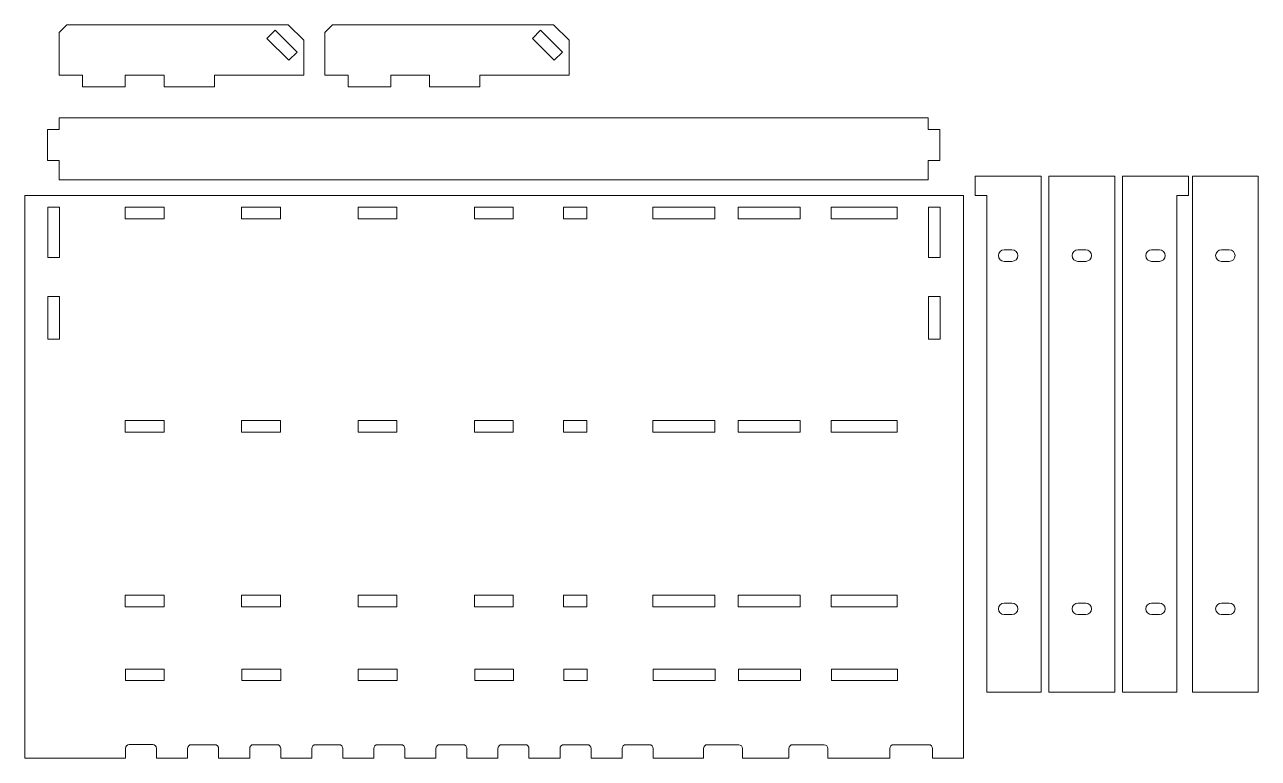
# Model space of a CAD drawing. Header units: millimetres. Extents: x -146 to 401, y -88 to 121.
# Drawn here: x 83.1 to 401.1, y -73.2 to 115.8 of the extents above; entities that cross this region are included whole.
import ezdxf

# ---------------------------------------------------------------- set-up
doc = ezdxf.new("R2010")
doc.units = ezdxf.units.MM
doc.header["$MEASUREMENT"] = 0
doc.layers.add('Layer 1', color=7, linetype='Continuous')

msp = doc.modelspace()

# ---------------------------------------------------------------- linework, layer by layer
at = {"layer": 'Layer 1', "lineweight": 9}
for points in [[(347.0762, -56.2142), (364.0762, -56.2142), (364.0762, 76.7858), (347.0762, 76.7858), (347.0762, -56.2142)], [(384.0762, -56.2142), (401.0762, -56.2142), (401.0762, 76.7858), (384.0762, 76.7858), (384.0762, -56.2142)], [(89.0762, 55.7858), (92.0762, 55.7858), (92.0762, 68.7858), (89.0762, 68.7858), (89.0762, 55.7858)], [(109.0004, 65.7833), (119.0004, 65.7833), (119.0004, 68.7833), (109.0004, 68.7833), (109.0004, 65.7833)], [(139.0004, 65.7833), (149.0004, 65.7833), (149.0004, 68.7833), (139.0004, 68.7833), (139.0004, 65.7833)], [(169.0004, 65.7833), (179.0004, 65.7833), (179.0004, 68.7833), (169.0004, 68.7833), (169.0004, 65.7833)], [(199.0004, 65.7833), (209.0004, 65.7833), (209.0004, 68.7833), (199.0004, 68.7833), (199.0004, 65.7833)], [(222.0004, 65.7833), (228.0004, 65.7833), (228.0004, 68.7833), (222.0004, 68.7833), (222.0004, 65.7833)], [(245.0004, 65.7833), (261.0004, 65.7833), (261.0004, 68.7833), (245.0004, 68.7833), (245.0004, 65.7833)], [(267.0004, 65.7833), (283.0004, 65.7833), (283.0004, 68.7833), (267.0004, 68.7833), (267.0004, 65.7833)], [(291.0004, 65.7833), (308.0004, 65.7833), (308.0004, 68.7833), (291.0004, 68.7833), (291.0004, 65.7833)], [(316.0762, 55.7858), (319.0762, 55.7858), (319.0762, 68.7858), (316.0762, 68.7858), (316.0762, 55.7858)], [(89.0762, 34.7858), (92.0762, 34.7858), (92.0762, 45.7858), (89.0762, 45.7858), (89.0762, 34.7858)], [(316.0762, 34.7858), (319.0762, 34.7858), (319.0762, 45.7858), (316.0762, 45.7858), (316.0762, 34.7858)], [(109.0004, 10.7833), (119.0004, 10.7833), (119.0004, 13.7833), (109.0004, 13.7833), (109.0004, 10.7833)], [(139.0004, 10.7833), (149.0004, 10.7833), (149.0004, 13.7833), (139.0004, 13.7833), (139.0004, 10.7833)], [(169.0004, 10.7833), (179.0004, 10.7833), (179.0004, 13.7833), (169.0004, 13.7833), (169.0004, 10.7833)], [(199.0004, 10.7833), (209.0004, 10.7833), (209.0004, 13.7833), (199.0004, 13.7833), (199.0004, 10.7833)], [(222.0004, 10.7833), (228.0004, 10.7833), (228.0004, 13.7833), (222.0004, 13.7833), (222.0004, 10.7833)], [(245.0004, 10.7833), (261.0004, 10.7833), (261.0004, 13.7833), (245.0004, 13.7833), (245.0004, 10.7833)], [(267.0004, 10.7833), (283.0004, 10.7833), (283.0004, 13.7833), (267.0004, 13.7833), (267.0004, 10.7833)], [(291.0004, 10.7833), (308.0004, 10.7833), (308.0004, 13.7833), (291.0004, 13.7833), (291.0004, 10.7833)], [(109.0004, -34.2167), (119.0004, -34.2167), (119.0004, -31.2167), (109.0004, -31.2167), (109.0004, -34.2167)], [(139.0004, -34.2167), (149.0004, -34.2167), (149.0004, -31.2167), (139.0004, -31.2167), (139.0004, -34.2167)], [(169.0004, -34.2167), (179.0004, -34.2167), (179.0004, -31.2167), (169.0004, -31.2167), (169.0004, -34.2167)], [(199.0004, -34.2167), (209.0004, -34.2167), (209.0004, -31.2167), (199.0004, -31.2167), (199.0004, -34.2167)], [(222.0004, -34.2167), (228.0004, -34.2167), (228.0004, -31.2167), (222.0004, -31.2167), (222.0004, -34.2167)], [(245.0004, -34.2167), (261.0004, -34.2167), (261.0004, -31.2167), (245.0004, -31.2167), (245.0004, -34.2167)], [(267.0004, -34.2167), (283.0004, -34.2167), (283.0004, -31.2167), (267.0004, -31.2167), (267.0004, -34.2167)], [(291.0004, -34.2167), (308.0004, -34.2167), (308.0004, -31.2167), (291.0004, -31.2167), (291.0004, -34.2167)], [(109.0762, -53.2142), (119.0762, -53.2142), (119.0762, -50.2142), (109.0762, -50.2142), (109.0762, -53.2142)], [(139.0762, -53.2142), (149.0762, -53.2142), (149.0762, -50.2142), (139.0762, -50.2142), (139.0762, -53.2142)], [(169.0762, -53.2142), (179.0762, -53.2142), (179.0762, -50.2142), (169.0762, -50.2142), (169.0762, -53.2142)], [(199.0762, -53.2142), (209.0762, -53.2142), (209.0762, -50.2142), (199.0762, -50.2142), (199.0762, -53.2142)], [(222.0762, -53.2142), (228.0762, -53.2142), (228.0762, -50.2142), (222.0762, -50.2142), (222.0762, -53.2142)], [(245.0762, -53.2142), (261.0762, -53.2142), (261.0762, -50.2142), (245.0762, -50.2142), (245.0762, -53.2142)], [(267.0762, -53.2142), (283.0762, -53.2142), (283.0762, -50.2142), (267.0762, -50.2142), (267.0762, -53.2142)], [(291.0762, -53.2142), (308.0762, -53.2142), (308.0762, -50.2142), (291.0762, -50.2142), (291.0762, -53.2142)]]:
    msp.add_lwpolyline(points, close=True, dxfattribs=at)
for points, knots in [([(98.0004, 102.7833), (98.0004, 102.7833), (98.0004, 99.7833), (98.0004, 99.7833), (98.0004, 99.7833), (98.0004, 99.7833), (109.0004, 99.7833), (109.0004, 99.7833), (109.0004, 99.7833), (109.0004, 99.7833), (109.0004, 102.7833), (109.0004, 102.7833), (109.0004, 102.7833), (109.0004, 102.7833), (119.0004, 102.7833), (119.0004, 102.7833), (119.0004, 102.7833), (119.0004, 102.7833), (119.0004, 99.7833), (119.0004, 99.7833), (119.0004, 99.7833), (119.0004, 99.7833), (132.0004, 99.7833), (132.0004, 99.7833), (132.0004, 99.7833), (132.0004, 99.7833), (132.0004, 102.7833), (132.0004, 102.7833), (132.0004, 102.7833), (132.0004, 102.7833), (155.0004, 102.7833), (155.0004, 102.7833), (155.0004, 102.7833), (155.0004, 102.7833), (155.0004, 111.7773), (155.0004, 111.7773), (155.0004, 111.7773), (155.0004, 111.7773), (150.9967, 115.7833), (150.9967, 115.7833), (150.9967, 115.7833), (150.9967, 115.7833), (93.9793, 115.7833), (93.9793, 115.7833), (93.9793, 115.7833), (93.9793, 115.7833), (93.9793, 115.7833), (93.9793, 115.7833), (93.9793, 115.7833), (93.9793, 115.7833), (92.0004, 113.7833), (92.0004, 113.7833), (92.0004, 113.7833), (92.0004, 113.7833), (92.0004, 102.7833), (92.0004, 102.7833), (92.0004, 102.7833), (92.0004, 102.7833), (98.0004, 102.7833), (98.0004, 102.7833)], [0, 0, 0, 0, 0.0625, 0.0625, 0.0625, 0.0625, 0.125, 0.125, 0.125, 0.125, 0.1875, 0.1875, 0.1875, 0.1875, 0.25, 0.25, 0.25, 0.25, 0.3125, 0.3125, 0.3125, 0.3125, 0.375, 0.375, 0.375, 0.375, 0.4375, 0.4375, 0.4375, 0.4375, 0.5, 0.5, 0.5, 0.5, 0.5625, 0.5625, 0.5625, 0.5625, 0.625, 0.625, 0.625, 0.625, 0.6875, 0.6875, 0.6875, 0.6875, 0.75, 0.75, 0.75, 0.75, 0.8125, 0.8125, 0.8125, 0.8125, 0.875, 0.875, 0.875, 0.875, 1, 1, 1, 1]), ([(166.4246, 102.7808), (166.4246, 102.7808), (166.4246, 99.7808), (166.4246, 99.7808), (166.4246, 99.7808), (166.4246, 99.7808), (177.4246, 99.7808), (177.4246, 99.7808), (177.4246, 99.7808), (177.4246, 99.7808), (177.4246, 102.7808), (177.4246, 102.7808), (177.4246, 102.7808), (177.4246, 102.7808), (187.4246, 102.7808), (187.4246, 102.7808), (187.4246, 102.7808), (187.4246, 102.7808), (187.4246, 99.7808), (187.4246, 99.7808), (187.4246, 99.7808), (187.4246, 99.7808), (200.4246, 99.7808), (200.4246, 99.7808), (200.4246, 99.7808), (200.4246, 99.7808), (200.4246, 102.7808), (200.4246, 102.7808), (200.4246, 102.7808), (200.4246, 102.7808), (223.4246, 102.7808), (223.4246, 102.7808), (223.4246, 102.7808), (223.4246, 102.7808), (223.4246, 111.7748), (223.4246, 111.7748), (223.4246, 111.7748), (223.4246, 111.7748), (219.4209, 115.7808), (219.4209, 115.7808), (219.4209, 115.7808), (219.4209, 115.7808), (162.4035, 115.7808), (162.4035, 115.7808), (162.4035, 115.7808), (162.4035, 115.7808), (162.4035, 115.7808), (162.4035, 115.7808), (162.4035, 115.7808), (162.4035, 115.7808), (160.4246, 113.7808), (160.4246, 113.7808), (160.4246, 113.7808), (160.4246, 113.7808), (160.4246, 102.7808), (160.4246, 102.7808), (160.4246, 102.7808), (160.4246, 102.7808), (166.4246, 102.7808), (166.4246, 102.7808)], [0, 0, 0, 0, 0.0625, 0.0625, 0.0625, 0.0625, 0.125, 0.125, 0.125, 0.125, 0.1875, 0.1875, 0.1875, 0.1875, 0.25, 0.25, 0.25, 0.25, 0.3125, 0.3125, 0.3125, 0.3125, 0.375, 0.375, 0.375, 0.375, 0.4375, 0.4375, 0.4375, 0.4375, 0.5, 0.5, 0.5, 0.5, 0.5625, 0.5625, 0.5625, 0.5625, 0.625, 0.625, 0.625, 0.625, 0.6875, 0.6875, 0.6875, 0.6875, 0.75, 0.75, 0.75, 0.75, 0.8125, 0.8125, 0.8125, 0.8125, 0.875, 0.875, 0.875, 0.875, 1, 1, 1, 1]), ([(147.6435, 114.3833), (147.6435, 114.3833), (153.3004, 108.7264), (153.3004, 108.7264), (153.3004, 108.7264), (153.3004, 108.7264), (151.1791, 106.6051), (151.1791, 106.6051), (151.1791, 106.6051), (151.1791, 106.6051), (145.5222, 112.262), (145.5222, 112.262), (145.5222, 112.262), (145.5222, 112.262), (147.6435, 114.3833), (147.6435, 114.3833)], [0, 0, 0, 0, 0.2, 0.2, 0.2, 0.2, 0.4, 0.4, 0.4, 0.4, 0.6, 0.6, 0.6, 0.6, 1, 1, 1, 1]), ([(216.0677, 114.3808), (216.0677, 114.3808), (221.7246, 108.7239), (221.7246, 108.7239), (221.7246, 108.7239), (221.7246, 108.7239), (219.6033, 106.6026), (219.6033, 106.6026), (219.6033, 106.6026), (219.6033, 106.6026), (213.9464, 112.2595), (213.9464, 112.2595), (213.9464, 112.2595), (213.9464, 112.2595), (216.0677, 114.3808), (216.0677, 114.3808)], [0, 0, 0, 0, 0.2, 0.2, 0.2, 0.2, 0.4, 0.4, 0.4, 0.4, 0.6, 0.6, 0.6, 0.6, 1, 1, 1, 1]), ([(92.0004, 91.7833), (92.0004, 91.7833), (316.0004, 91.7833), (316.0004, 91.7833), (316.0004, 91.7833), (316.0004, 91.7833), (316.0004, 88.7989), (316.0004, 88.7989), (316.0004, 88.7989), (316.0004, 88.7989), (319.0004, 88.7989), (319.0004, 88.7989), (319.0004, 88.7989), (319.0004, 88.7989), (319.0004, 80.7989), (319.0004, 80.7989), (319.0004, 80.7989), (319.0004, 80.7989), (316.0004, 80.7989), (316.0004, 80.7989), (316.0004, 80.7989), (316.0004, 80.7989), (316.0004, 75.7833), (316.0004, 75.7833), (316.0004, 75.7833), (316.0004, 75.7833), (92.0004, 75.7833), (92.0004, 75.7833), (92.0004, 75.7833), (92.0004, 75.7833), (92.0004, 80.7833), (92.0004, 80.7833), (92.0004, 80.7833), (92.0004, 80.7833), (89.0004, 80.7833), (89.0004, 80.7833), (89.0004, 80.7833), (89.0004, 80.7833), (89.0004, 88.7833), (89.0004, 88.7833), (89.0004, 88.7833), (89.0004, 88.7833), (92.0004, 88.7833), (92.0004, 88.7833), (92.0004, 88.7833), (92.0004, 88.7833), (92.0004, 91.7833), (92.0004, 91.7833)], [0, 0, 0, 0, 0.07692308, 0.07692308, 0.07692308, 0.07692308, 0.15384615, 0.15384615, 0.15384615, 0.15384615, 0.23076923, 0.23076923, 0.23076923, 0.23076923, 0.30769231, 0.30769231, 0.30769231, 0.30769231, 0.38461538, 0.38461538, 0.38461538, 0.38461538, 0.46153846, 0.46153846, 0.46153846, 0.46153846, 0.53846154, 0.53846154, 0.53846154, 0.53846154, 0.61538462, 0.61538462, 0.61538462, 0.61538462, 0.69230769, 0.69230769, 0.69230769, 0.69230769, 0.76923077, 0.76923077, 0.76923077, 0.76923077, 0.84615385, 0.84615385, 0.84615385, 0.84615385, 1, 1, 1, 1]), ([(328.0762, 76.7858), (328.0762, 76.7858), (345.0762, 76.7858), (345.0762, 76.7858), (345.0762, 76.7858), (345.0762, 76.7858), (345.0762, 71.7858), (345.0762, 71.7858), (345.0762, 71.7858), (345.0762, 71.7858), (345.0762, -56.2142), (345.0762, -56.2142), (345.0762, -56.2142), (345.0762, -56.2142), (331.0762, -56.2142), (331.0762, -56.2142), (331.0762, -56.2142), (331.0762, -56.2142), (331.0762, 71.7858), (331.0762, 71.7858), (331.0762, 71.7858), (331.0762, 71.7858), (328.0762, 71.7858), (328.0762, 71.7858), (328.0762, 71.7858), (328.0762, 71.7858), (328.0762, 76.7858), (328.0762, 76.7858)], [0, 0, 0, 0, 0.125, 0.125, 0.125, 0.125, 0.25, 0.25, 0.25, 0.25, 0.375, 0.375, 0.375, 0.375, 0.5, 0.5, 0.5, 0.5, 0.625, 0.625, 0.625, 0.625, 0.75, 0.75, 0.75, 0.75, 1, 1, 1, 1]), ([(383.0762, 76.7858), (383.0762, 76.7858), (366.0762, 76.7858), (366.0762, 76.7858), (366.0762, 76.7858), (366.0762, 76.7858), (366.0762, 71.7858), (366.0762, 71.7858), (366.0762, 71.7858), (366.0762, 71.7858), (366.0762, -56.2142), (366.0762, -56.2142), (366.0762, -56.2142), (366.0762, -56.2142), (380.0762, -56.2142), (380.0762, -56.2142), (380.0762, -56.2142), (380.0762, -56.2142), (380.0762, 71.7858), (380.0762, 71.7858), (380.0762, 71.7858), (380.0762, 71.7858), (383.0762, 71.7858), (383.0762, 71.7858), (383.0762, 71.7858), (383.0762, 71.7858), (383.0762, 76.7858), (383.0762, 76.7858)], [0, 0, 0, 0, 0.125, 0.125, 0.125, 0.125, 0.25, 0.25, 0.25, 0.25, 0.375, 0.375, 0.375, 0.375, 0.5, 0.5, 0.5, 0.5, 0.625, 0.625, 0.625, 0.625, 0.75, 0.75, 0.75, 0.75, 1, 1, 1, 1]), ([(83.0762, -56.2142), (83.0762, -56.2142), (83.0762, -73.2142), (83.0762, -73.2142), (83.0762, -73.2142), (83.0762, -73.2142), (109.0762, -73.2142), (109.0762, -73.2142), (109.0762, -73.2142), (109.0762, -73.2142), (109.0762, -70.6658), (109.0762, -70.6658), (109.0762, -70.6658), (109.0762, -70.1282), (109.5161, -69.6881), (110.0539, -69.6881), (110.0539, -69.6881), (110.0539, -69.6881), (116.0985, -69.6881), (116.0985, -69.6881), (116.0985, -69.6881), (116.6363, -69.6881), (117.0762, -70.1285), (117.0762, -70.6658), (117.0762, -70.6658), (117.0762, -70.6658), (117.0762, -73.2142), (117.0762, -73.2142), (117.0762, -73.2142), (117.0762, -73.2142), (125.0762, -73.2142), (125.0762, -73.2142), (125.0762, -73.2142), (125.0762, -73.2142), (125.0762, -70.6919), (125.0762, -70.6919), (125.0762, -70.6919), (125.0762, -70.1541), (125.5161, -69.7142), (126.0539, -69.7142), (126.0539, -69.7142), (126.0539, -69.7142), (132.0985, -69.7142), (132.0985, -69.7142), (132.0985, -69.7142), (132.6363, -69.7142), (133.0762, -70.1546), (133.0762, -70.6919), (133.0762, -70.6919), (133.0762, -70.6919), (133.0762, -73.2142), (133.0762, -73.2142), (133.0762, -73.2142), (133.0762, -73.2142), (141.0762, -73.2142), (141.0762, -73.2142), (141.0762, -73.2142), (141.0762, -73.2142), (141.0762, -70.6919), (141.0762, -70.6919), (141.0762, -70.6919), (141.0762, -70.1541), (141.5161, -69.7142), (142.0539, -69.7142), (142.0539, -69.7142), (142.0539, -69.7142), (148.0985, -69.7142), (148.0985, -69.7142), (148.0985, -69.7142), (148.6363, -69.7142), (149.0762, -70.1546), (149.0762, -70.6919), (149.0762, -70.6919), (149.0762, -70.6919), (149.0762, -73.2142), (149.0762, -73.2142), (149.0762, -73.2142), (149.0762, -73.2142), (157.0762, -73.2142), (157.0762, -73.2142), (157.0762, -73.2142), (157.0762, -73.2142), (157.0762, -70.6919), (157.0762, -70.6919), (157.0762, -70.6919), (157.0762, -70.1541), (157.5161, -69.7142), (158.0539, -69.7142), (158.0539, -69.7142), (158.0539, -69.7142), (164.0985, -69.7142), (164.0985, -69.7142), (164.0985, -69.7142), (164.6363, -69.7142), (165.0762, -70.1546), (165.0762, -70.6919), (165.0762, -70.6919), (165.0762, -70.6919), (165.0762, -73.2142), (165.0762, -73.2142), (165.0762, -73.2142), (165.0762, -73.2142), (173.0762, -73.2142), (173.0762, -73.2142), (173.0762, -73.2142), (173.0762, -73.2142), (173.0762, -70.6919), (173.0762, -70.6919), (173.0762, -70.6919), (173.0762, -70.1541), (173.5161, -69.7142), (174.0539, -69.7142), (174.0539, -69.7142), (174.0539, -69.7142), (180.0985, -69.7142), (180.0985, -69.7142), (180.0985, -69.7142), (180.6363, -69.7142), (181.0762, -70.1546), (181.0762, -70.6919), (181.0762, -70.6919), (181.0762, -70.6919), (181.0762, -73.2142), (181.0762, -73.2142), (181.0762, -73.2142), (181.0762, -73.2142), (189.0762, -73.2142), (189.0762, -73.2142), (189.0762, -73.2142), (189.0762, -73.2142), (189.0762, -70.6919), (189.0762, -70.6919), (189.0762, -70.6919), (189.0762, -70.1541), (189.5161, -69.7142), (190.0539, -69.7142), (190.0539, -69.7142), (190.0539, -69.7142), (196.0985, -69.7142), (196.0985, -69.7142), (196.0985, -69.7142), (196.6363, -69.7142), (197.0762, -70.1546), (197.0762, -70.6919), (197.0762, -70.6919), (197.0762, -70.6919), (197.0762, -73.2142), (197.0762, -73.2142), (197.0762, -73.2142), (197.0762, -73.2142), (205.0762, -73.2142), (205.0762, -73.2142), (205.0762, -73.2142), (205.0762, -73.2142), (205.0762, -70.6919), (205.0762, -70.6919), (205.0762, -70.6919), (205.0762, -70.1541), (205.5161, -69.7142), (206.0539, -69.7142), (206.0539, -69.7142), (206.0539, -69.7142), (212.0985, -69.7142), (212.0985, -69.7142), (212.0985, -69.7142), (212.6363, -69.7142), (213.0762, -70.1546), (213.0762, -70.6919), (213.0762, -70.6919), (213.0762, -70.6919), (213.0762, -73.2142), (213.0762, -73.2142), (213.0762, -73.2142), (213.0762, -73.2142), (221.0762, -73.2142), (221.0762, -73.2142), (221.0762, -73.2142), (221.0762, -73.2142), (221.0762, -70.6919), (221.0762, -70.6919), (221.0762, -70.6919), (221.0762, -70.1541), (221.5161, -69.7142), (222.0539, -69.7142), (222.0539, -69.7142), (222.0539, -69.7142), (228.0985, -69.7142), (228.0985, -69.7142), (228.0985, -69.7142), (228.6363, -69.7142), (229.0762, -70.1546), (229.0762, -70.6919), (229.0762, -70.6919), (229.0762, -70.6919), (229.0762, -73.2142), (229.0762, -73.2142), (229.0762, -73.2142), (229.0762, -73.2142), (237.0762, -73.2142), (237.0762, -73.2142), (237.0762, -73.2142), (237.0762, -73.2142), (237.0762, -70.6919), (237.0762, -70.6919), (237.0762, -70.6919), (237.0762, -70.1541), (237.5161, -69.7142), (238.0539, -69.7142), (238.0539, -69.7142), (238.0539, -69.7142), (244.0985, -69.7142), (244.0985, -69.7142), (244.0985, -69.7142), (244.6363, -69.7142), (245.0762, -70.1546), (245.0762, -70.6919), (245.0762, -70.6919), (245.0762, -70.6919), (245.0762, -73.2142), (245.0762, -73.2142), (245.0762, -73.2142), (245.0762, -73.2142), (258.0762, -73.2142), (258.0762, -73.2142), (258.0762, -73.2142), (258.0762, -73.2142), (258.0762, -70.6919), (258.0762, -70.6919), (258.0762, -70.6919), (258.0762, -70.1543), (258.5161, -69.7137), (259.0539, -69.7142), (259.0539, -69.7142), (259.0539, -69.7142), (267.1381, -69.7225), (267.1381, -69.7225), (267.1381, -69.7225), (267.6759, -69.723), (268.1158, -70.1629), (268.1158, -70.7002), (268.1158, -70.7002), (268.1158, -70.7002), (268.1158, -73.2225), (268.1158, -73.2225), (268.1158, -73.2225), (268.1158, -73.2225), (280.0762, -73.2142), (280.0762, -73.2142), (280.0762, -73.2142), (280.0762, -73.2142), (280.0762, -70.6919), (280.0762, -70.6919), (280.0762, -70.6919), (280.0762, -70.1544), (280.5161, -69.7137), (281.0539, -69.7142), (281.0539, -69.7142), (281.0539, -69.7142), (289.1381, -69.7225), (289.1381, -69.7225), (289.1381, -69.7225), (289.6759, -69.723), (290.1158, -70.1629), (290.1158, -70.7002), (290.1158, -70.7002), (290.1158, -70.7002), (290.1158, -73.2225), (290.1158, -73.2225), (290.1158, -73.2225), (290.1158, -73.2225), (306.0762, -73.2142), (306.0762, -73.2142), (306.0762, -73.2142), (306.0762, -73.2142), (306.0762, -70.6919), (306.0762, -70.6919), (306.0762, -70.6919), (306.0762, -70.1545), (306.5161, -69.7142), (307.0539, -69.7142), (307.0539, -69.7142), (307.0539, -69.7142), (316.0985, -69.7142), (316.0985, -69.7142), (316.0985, -69.7142), (316.6363, -69.7142), (317.0762, -70.1547), (317.0762, -70.6919), (317.0762, -70.6919), (317.0762, -70.6919), (317.0762, -73.2142), (317.0762, -73.2142), (317.0762, -73.2142), (317.0762, -73.2142), (325.0762, -73.2142), (325.0762, -73.2142), (325.0762, -73.2142), (325.0762, -73.2142), (325.0762, -56.2142), (325.0762, -56.2142), (325.0762, -56.2142), (325.0762, -56.2142), (325.0762, 71.7858), (325.0762, 71.7858), (325.0762, 71.7858), (325.0762, 71.7858), (83.0762, 71.7858), (83.0762, 71.7858), (83.0762, 71.7858), (83.0762, 71.7858), (83.0762, -56.2142), (83.0762, -56.2142)], [0, 0, 0, 0, 0.01265823, 0.01265823, 0.01265823, 0.01265823, 0.02531646, 0.02531646, 0.02531646, 0.02531646, 0.03797468, 0.03797468, 0.03797468, 0.03797468, 0.05063291, 0.05063291, 0.05063291, 0.05063291, 0.06329114, 0.06329114, 0.06329114, 0.06329114, 0.07594937, 0.07594937, 0.07594937, 0.07594937, 0.08860759, 0.08860759, 0.08860759, 0.08860759, 0.10126582, 0.10126582, 0.10126582, 0.10126582, 0.11392405, 0.11392405, 0.11392405, 0.11392405, 0.12658228, 0.12658228, 0.12658228, 0.12658228, 0.13924051, 0.13924051, 0.13924051, 0.13924051, 0.15189873, 0.15189873, 0.15189873, 0.15189873, 0.16455696, 0.16455696, 0.16455696, 0.16455696, 0.17721519, 0.17721519, 0.17721519, 0.17721519, 0.18987342, 0.18987342, 0.18987342, 0.18987342, 0.20253165, 0.20253165, 0.20253165, 0.20253165, 0.21518987, 0.21518987, 0.21518987, 0.21518987, 0.2278481, 0.2278481, 0.2278481, 0.2278481, 0.24050633, 0.24050633, 0.24050633, 0.24050633, 0.25316456, 0.25316456, 0.25316456, 0.25316456, 0.26582278, 0.26582278, 0.26582278, 0.26582278, 0.27848101, 0.27848101, 0.27848101, 0.27848101, 0.29113924, 0.29113924, 0.29113924, 0.29113924, 0.30379747, 0.30379747, 0.30379747, 0.30379747, 0.3164557, 0.3164557, 0.3164557, 0.3164557, 0.32911392, 0.32911392, 0.32911392, 0.32911392, 0.34177215, 0.34177215, 0.34177215, 0.34177215, 0.35443038, 0.35443038, 0.35443038, 0.35443038, 0.36708861, 0.36708861, 0.36708861, 0.36708861, 0.37974684, 0.37974684, 0.37974684, 0.37974684, 0.39240506, 0.39240506, 0.39240506, 0.39240506, 0.40506329, 0.40506329, 0.40506329, 0.40506329, 0.41772152, 0.41772152, 0.41772152, 0.41772152, 0.43037975, 0.43037975, 0.43037975, 0.43037975, 0.44303797, 0.44303797, 0.44303797, 0.44303797, 0.4556962, 0.4556962, 0.4556962, 0.4556962, 0.46835443, 0.46835443, 0.46835443, 0.46835443, 0.48101266, 0.48101266, 0.48101266, 0.48101266, 0.49367089, 0.49367089, 0.49367089, 0.49367089, 0.50632911, 0.50632911, 0.50632911, 0.50632911, 0.51898734, 0.51898734, 0.51898734, 0.51898734, 0.53164557, 0.53164557, 0.53164557, 0.53164557, 0.5443038, 0.5443038, 0.5443038, 0.5443038, 0.55696203, 0.55696203, 0.55696203, 0.55696203, 0.56962025, 0.56962025, 0.56962025, 0.56962025, 0.58227848, 0.58227848, 0.58227848, 0.58227848, 0.59493671, 0.59493671, 0.59493671, 0.59493671, 0.60759494, 0.60759494, 0.60759494, 0.60759494, 0.62025316, 0.62025316, 0.62025316, 0.62025316, 0.63291139, 0.63291139, 0.63291139, 0.63291139, 0.64556962, 0.64556962, 0.64556962, 0.64556962, 0.65822785, 0.65822785, 0.65822785, 0.65822785, 0.67088608, 0.67088608, 0.67088608, 0.67088608, 0.6835443, 0.6835443, 0.6835443, 0.6835443, 0.69620253, 0.69620253, 0.69620253, 0.69620253, 0.70886076, 0.70886076, 0.70886076, 0.70886076, 0.72151899, 0.72151899, 0.72151899, 0.72151899, 0.73417722, 0.73417722, 0.73417722, 0.73417722, 0.74683544, 0.74683544, 0.74683544, 0.74683544, 0.75949367, 0.75949367, 0.75949367, 0.75949367, 0.7721519, 0.7721519, 0.7721519, 0.7721519, 0.78481013, 0.78481013, 0.78481013, 0.78481013, 0.79746835, 0.79746835, 0.79746835, 0.79746835, 0.81012658, 0.81012658, 0.81012658, 0.81012658, 0.82278481, 0.82278481, 0.82278481, 0.82278481, 0.83544304, 0.83544304, 0.83544304, 0.83544304, 0.84810127, 0.84810127, 0.84810127, 0.84810127, 0.86075949, 0.86075949, 0.86075949, 0.86075949, 0.87341772, 0.87341772, 0.87341772, 0.87341772, 0.88607595, 0.88607595, 0.88607595, 0.88607595, 0.89873418, 0.89873418, 0.89873418, 0.89873418, 0.91139241, 0.91139241, 0.91139241, 0.91139241, 0.92405063, 0.92405063, 0.92405063, 0.92405063, 0.93670886, 0.93670886, 0.93670886, 0.93670886, 0.94936709, 0.94936709, 0.94936709, 0.94936709, 0.96202532, 0.96202532, 0.96202532, 0.96202532, 0.97468354, 0.97468354, 0.97468354, 0.97468354, 1, 1, 1, 1]), ([(335.5762, 57.7858), (335.5762, 57.7858), (337.5762, 57.7858), (337.5762, 57.7858), (337.5762, 57.7858), (338.4012, 57.7858), (339.0762, 57.1108), (339.0762, 56.2858), (339.0762, 56.2858), (339.0762, 56.2858), (339.0762, 56.2858), (339.0762, 56.2858), (339.0762, 56.2858), (339.0762, 55.4608), (338.4012, 54.7858), (337.5762, 54.7858), (337.5762, 54.7858), (337.5762, 54.7858), (335.5762, 54.7858), (335.5762, 54.7858), (335.5762, 54.7858), (334.7512, 54.7858), (334.0762, 55.4608), (334.0762, 56.2858), (334.0762, 56.2858), (334.0762, 56.2858), (334.0762, 56.2858), (334.0762, 56.2858), (334.0762, 56.2858), (334.0762, 57.1108), (334.7512, 57.7858), (335.5762, 57.7858)], [0, 0, 0, 0, 0.11111111, 0.11111111, 0.11111111, 0.11111111, 0.22222222, 0.22222222, 0.22222222, 0.22222222, 0.33333333, 0.33333333, 0.33333333, 0.33333333, 0.44444444, 0.44444444, 0.44444444, 0.44444444, 0.55555556, 0.55555556, 0.55555556, 0.55555556, 0.66666667, 0.66666667, 0.66666667, 0.66666667, 0.77777778, 0.77777778, 0.77777778, 0.77777778, 1, 1, 1, 1]), ([(354.5762, 57.7858), (354.5762, 57.7858), (356.5762, 57.7858), (356.5762, 57.7858), (356.5762, 57.7858), (357.4012, 57.7858), (358.0762, 57.1108), (358.0762, 56.2858), (358.0762, 56.2858), (358.0762, 56.2858), (358.0762, 56.2858), (358.0762, 56.2858), (358.0762, 56.2858), (358.0762, 55.4608), (357.4012, 54.7858), (356.5762, 54.7858), (356.5762, 54.7858), (356.5762, 54.7858), (354.5762, 54.7858), (354.5762, 54.7858), (354.5762, 54.7858), (353.7512, 54.7858), (353.0762, 55.4608), (353.0762, 56.2858), (353.0762, 56.2858), (353.0762, 56.2858), (353.0762, 56.2858), (353.0762, 56.2858), (353.0762, 56.2858), (353.0762, 57.1108), (353.7512, 57.7858), (354.5762, 57.7858)], [0, 0, 0, 0, 0.11111111, 0.11111111, 0.11111111, 0.11111111, 0.22222222, 0.22222222, 0.22222222, 0.22222222, 0.33333333, 0.33333333, 0.33333333, 0.33333333, 0.44444444, 0.44444444, 0.44444444, 0.44444444, 0.55555556, 0.55555556, 0.55555556, 0.55555556, 0.66666667, 0.66666667, 0.66666667, 0.66666667, 0.77777778, 0.77777778, 0.77777778, 0.77777778, 1, 1, 1, 1]), ([(375.5762, 57.7858), (375.5762, 57.7858), (373.5762, 57.7858), (373.5762, 57.7858), (373.5762, 57.7858), (372.7512, 57.7858), (372.0762, 57.1108), (372.0762, 56.2858), (372.0762, 56.2858), (372.0762, 56.2858), (372.0762, 56.2858), (372.0762, 56.2858), (372.0762, 56.2858), (372.0762, 55.4608), (372.7512, 54.7858), (373.5762, 54.7858), (373.5762, 54.7858), (373.5762, 54.7858), (375.5762, 54.7858), (375.5762, 54.7858), (375.5762, 54.7858), (376.4012, 54.7858), (377.0762, 55.4608), (377.0762, 56.2858), (377.0762, 56.2858), (377.0762, 56.2858), (377.0762, 56.2858), (377.0762, 56.2858), (377.0762, 56.2858), (377.0762, 57.1108), (376.4012, 57.7858), (375.5762, 57.7858)], [0, 0, 0, 0, 0.11111111, 0.11111111, 0.11111111, 0.11111111, 0.22222222, 0.22222222, 0.22222222, 0.22222222, 0.33333333, 0.33333333, 0.33333333, 0.33333333, 0.44444444, 0.44444444, 0.44444444, 0.44444444, 0.55555556, 0.55555556, 0.55555556, 0.55555556, 0.66666667, 0.66666667, 0.66666667, 0.66666667, 0.77777778, 0.77777778, 0.77777778, 0.77777778, 1, 1, 1, 1]), ([(393.5762, 57.7858), (393.5762, 57.7858), (391.5762, 57.7858), (391.5762, 57.7858), (391.5762, 57.7858), (390.7512, 57.7858), (390.0762, 57.1108), (390.0762, 56.2858), (390.0762, 56.2858), (390.0762, 56.2858), (390.0762, 56.2858), (390.0762, 56.2858), (390.0762, 56.2858), (390.0762, 55.4608), (390.7512, 54.7858), (391.5762, 54.7858), (391.5762, 54.7858), (391.5762, 54.7858), (393.5762, 54.7858), (393.5762, 54.7858), (393.5762, 54.7858), (394.4012, 54.7858), (395.0762, 55.4608), (395.0762, 56.2858), (395.0762, 56.2858), (395.0762, 56.2858), (395.0762, 56.2858), (395.0762, 56.2858), (395.0762, 56.2858), (395.0762, 57.1108), (394.4012, 57.7858), (393.5762, 57.7858)], [0, 0, 0, 0, 0.11111111, 0.11111111, 0.11111111, 0.11111111, 0.22222222, 0.22222222, 0.22222222, 0.22222222, 0.33333333, 0.33333333, 0.33333333, 0.33333333, 0.44444444, 0.44444444, 0.44444444, 0.44444444, 0.55555556, 0.55555556, 0.55555556, 0.55555556, 0.66666667, 0.66666667, 0.66666667, 0.66666667, 0.77777778, 0.77777778, 0.77777778, 0.77777778, 1, 1, 1, 1]), ([(335.5762, -33.2142), (335.5762, -33.2142), (337.5762, -33.2142), (337.5762, -33.2142), (337.5762, -33.2142), (338.4012, -33.2142), (339.0762, -33.8892), (339.0762, -34.7142), (339.0762, -34.7142), (339.0762, -34.7142), (339.0762, -34.7142), (339.0762, -34.7142), (339.0762, -34.7142), (339.0762, -35.5392), (338.4012, -36.2142), (337.5762, -36.2142), (337.5762, -36.2142), (337.5762, -36.2142), (335.5762, -36.2142), (335.5762, -36.2142), (335.5762, -36.2142), (334.7512, -36.2142), (334.0762, -35.5392), (334.0762, -34.7142), (334.0762, -34.7142), (334.0762, -34.7142), (334.0762, -34.7142), (334.0762, -34.7142), (334.0762, -34.7142), (334.0762, -33.8892), (334.7512, -33.2142), (335.5762, -33.2142)], [0, 0, 0, 0, 0.11111111, 0.11111111, 0.11111111, 0.11111111, 0.22222222, 0.22222222, 0.22222222, 0.22222222, 0.33333333, 0.33333333, 0.33333333, 0.33333333, 0.44444444, 0.44444444, 0.44444444, 0.44444444, 0.55555556, 0.55555556, 0.55555556, 0.55555556, 0.66666667, 0.66666667, 0.66666667, 0.66666667, 0.77777778, 0.77777778, 0.77777778, 0.77777778, 1, 1, 1, 1]), ([(354.5762, -33.2142), (354.5762, -33.2142), (356.5762, -33.2142), (356.5762, -33.2142), (356.5762, -33.2142), (357.4012, -33.2142), (358.0762, -33.8892), (358.0762, -34.7142), (358.0762, -34.7142), (358.0762, -34.7142), (358.0762, -34.7142), (358.0762, -34.7142), (358.0762, -34.7142), (358.0762, -35.5392), (357.4012, -36.2142), (356.5762, -36.2142), (356.5762, -36.2142), (356.5762, -36.2142), (354.5762, -36.2142), (354.5762, -36.2142), (354.5762, -36.2142), (353.7512, -36.2142), (353.0762, -35.5392), (353.0762, -34.7142), (353.0762, -34.7142), (353.0762, -34.7142), (353.0762, -34.7142), (353.0762, -34.7142), (353.0762, -34.7142), (353.0762, -33.8892), (353.7512, -33.2142), (354.5762, -33.2142)], [0, 0, 0, 0, 0.11111111, 0.11111111, 0.11111111, 0.11111111, 0.22222222, 0.22222222, 0.22222222, 0.22222222, 0.33333333, 0.33333333, 0.33333333, 0.33333333, 0.44444444, 0.44444444, 0.44444444, 0.44444444, 0.55555556, 0.55555556, 0.55555556, 0.55555556, 0.66666667, 0.66666667, 0.66666667, 0.66666667, 0.77777778, 0.77777778, 0.77777778, 0.77777778, 1, 1, 1, 1]), ([(375.5762, -33.2142), (375.5762, -33.2142), (373.5762, -33.2142), (373.5762, -33.2142), (373.5762, -33.2142), (372.7512, -33.2142), (372.0762, -33.8892), (372.0762, -34.7142), (372.0762, -34.7142), (372.0762, -34.7142), (372.0762, -34.7142), (372.0762, -34.7142), (372.0762, -34.7142), (372.0762, -35.5392), (372.7512, -36.2142), (373.5762, -36.2142), (373.5762, -36.2142), (373.5762, -36.2142), (375.5762, -36.2142), (375.5762, -36.2142), (375.5762, -36.2142), (376.4012, -36.2142), (377.0762, -35.5392), (377.0762, -34.7142), (377.0762, -34.7142), (377.0762, -34.7142), (377.0762, -34.7142), (377.0762, -34.7142), (377.0762, -34.7142), (377.0762, -33.8892), (376.4012, -33.2142), (375.5762, -33.2142)], [0, 0, 0, 0, 0.11111111, 0.11111111, 0.11111111, 0.11111111, 0.22222222, 0.22222222, 0.22222222, 0.22222222, 0.33333333, 0.33333333, 0.33333333, 0.33333333, 0.44444444, 0.44444444, 0.44444444, 0.44444444, 0.55555556, 0.55555556, 0.55555556, 0.55555556, 0.66666667, 0.66666667, 0.66666667, 0.66666667, 0.77777778, 0.77777778, 0.77777778, 0.77777778, 1, 1, 1, 1]), ([(393.5762, -33.2142), (393.5762, -33.2142), (391.5762, -33.2142), (391.5762, -33.2142), (391.5762, -33.2142), (390.7512, -33.2142), (390.0762, -33.8892), (390.0762, -34.7142), (390.0762, -34.7142), (390.0762, -34.7142), (390.0762, -34.7142), (390.0762, -34.7142), (390.0762, -34.7142), (390.0762, -35.5392), (390.7512, -36.2142), (391.5762, -36.2142), (391.5762, -36.2142), (391.5762, -36.2142), (393.5762, -36.2142), (393.5762, -36.2142), (393.5762, -36.2142), (394.4012, -36.2142), (395.0762, -35.5392), (395.0762, -34.7142), (395.0762, -34.7142), (395.0762, -34.7142), (395.0762, -34.7142), (395.0762, -34.7142), (395.0762, -34.7142), (395.0762, -33.8892), (394.4012, -33.2142), (393.5762, -33.2142)], [0, 0, 0, 0, 0.11111111, 0.11111111, 0.11111111, 0.11111111, 0.22222222, 0.22222222, 0.22222222, 0.22222222, 0.33333333, 0.33333333, 0.33333333, 0.33333333, 0.44444444, 0.44444444, 0.44444444, 0.44444444, 0.55555556, 0.55555556, 0.55555556, 0.55555556, 0.66666667, 0.66666667, 0.66666667, 0.66666667, 0.77777778, 0.77777778, 0.77777778, 0.77777778, 1, 1, 1, 1])]:
    msp.add_open_spline(points, degree=3, knots=knots, dxfattribs=at)

doc.saveas('drawing.dxf')
